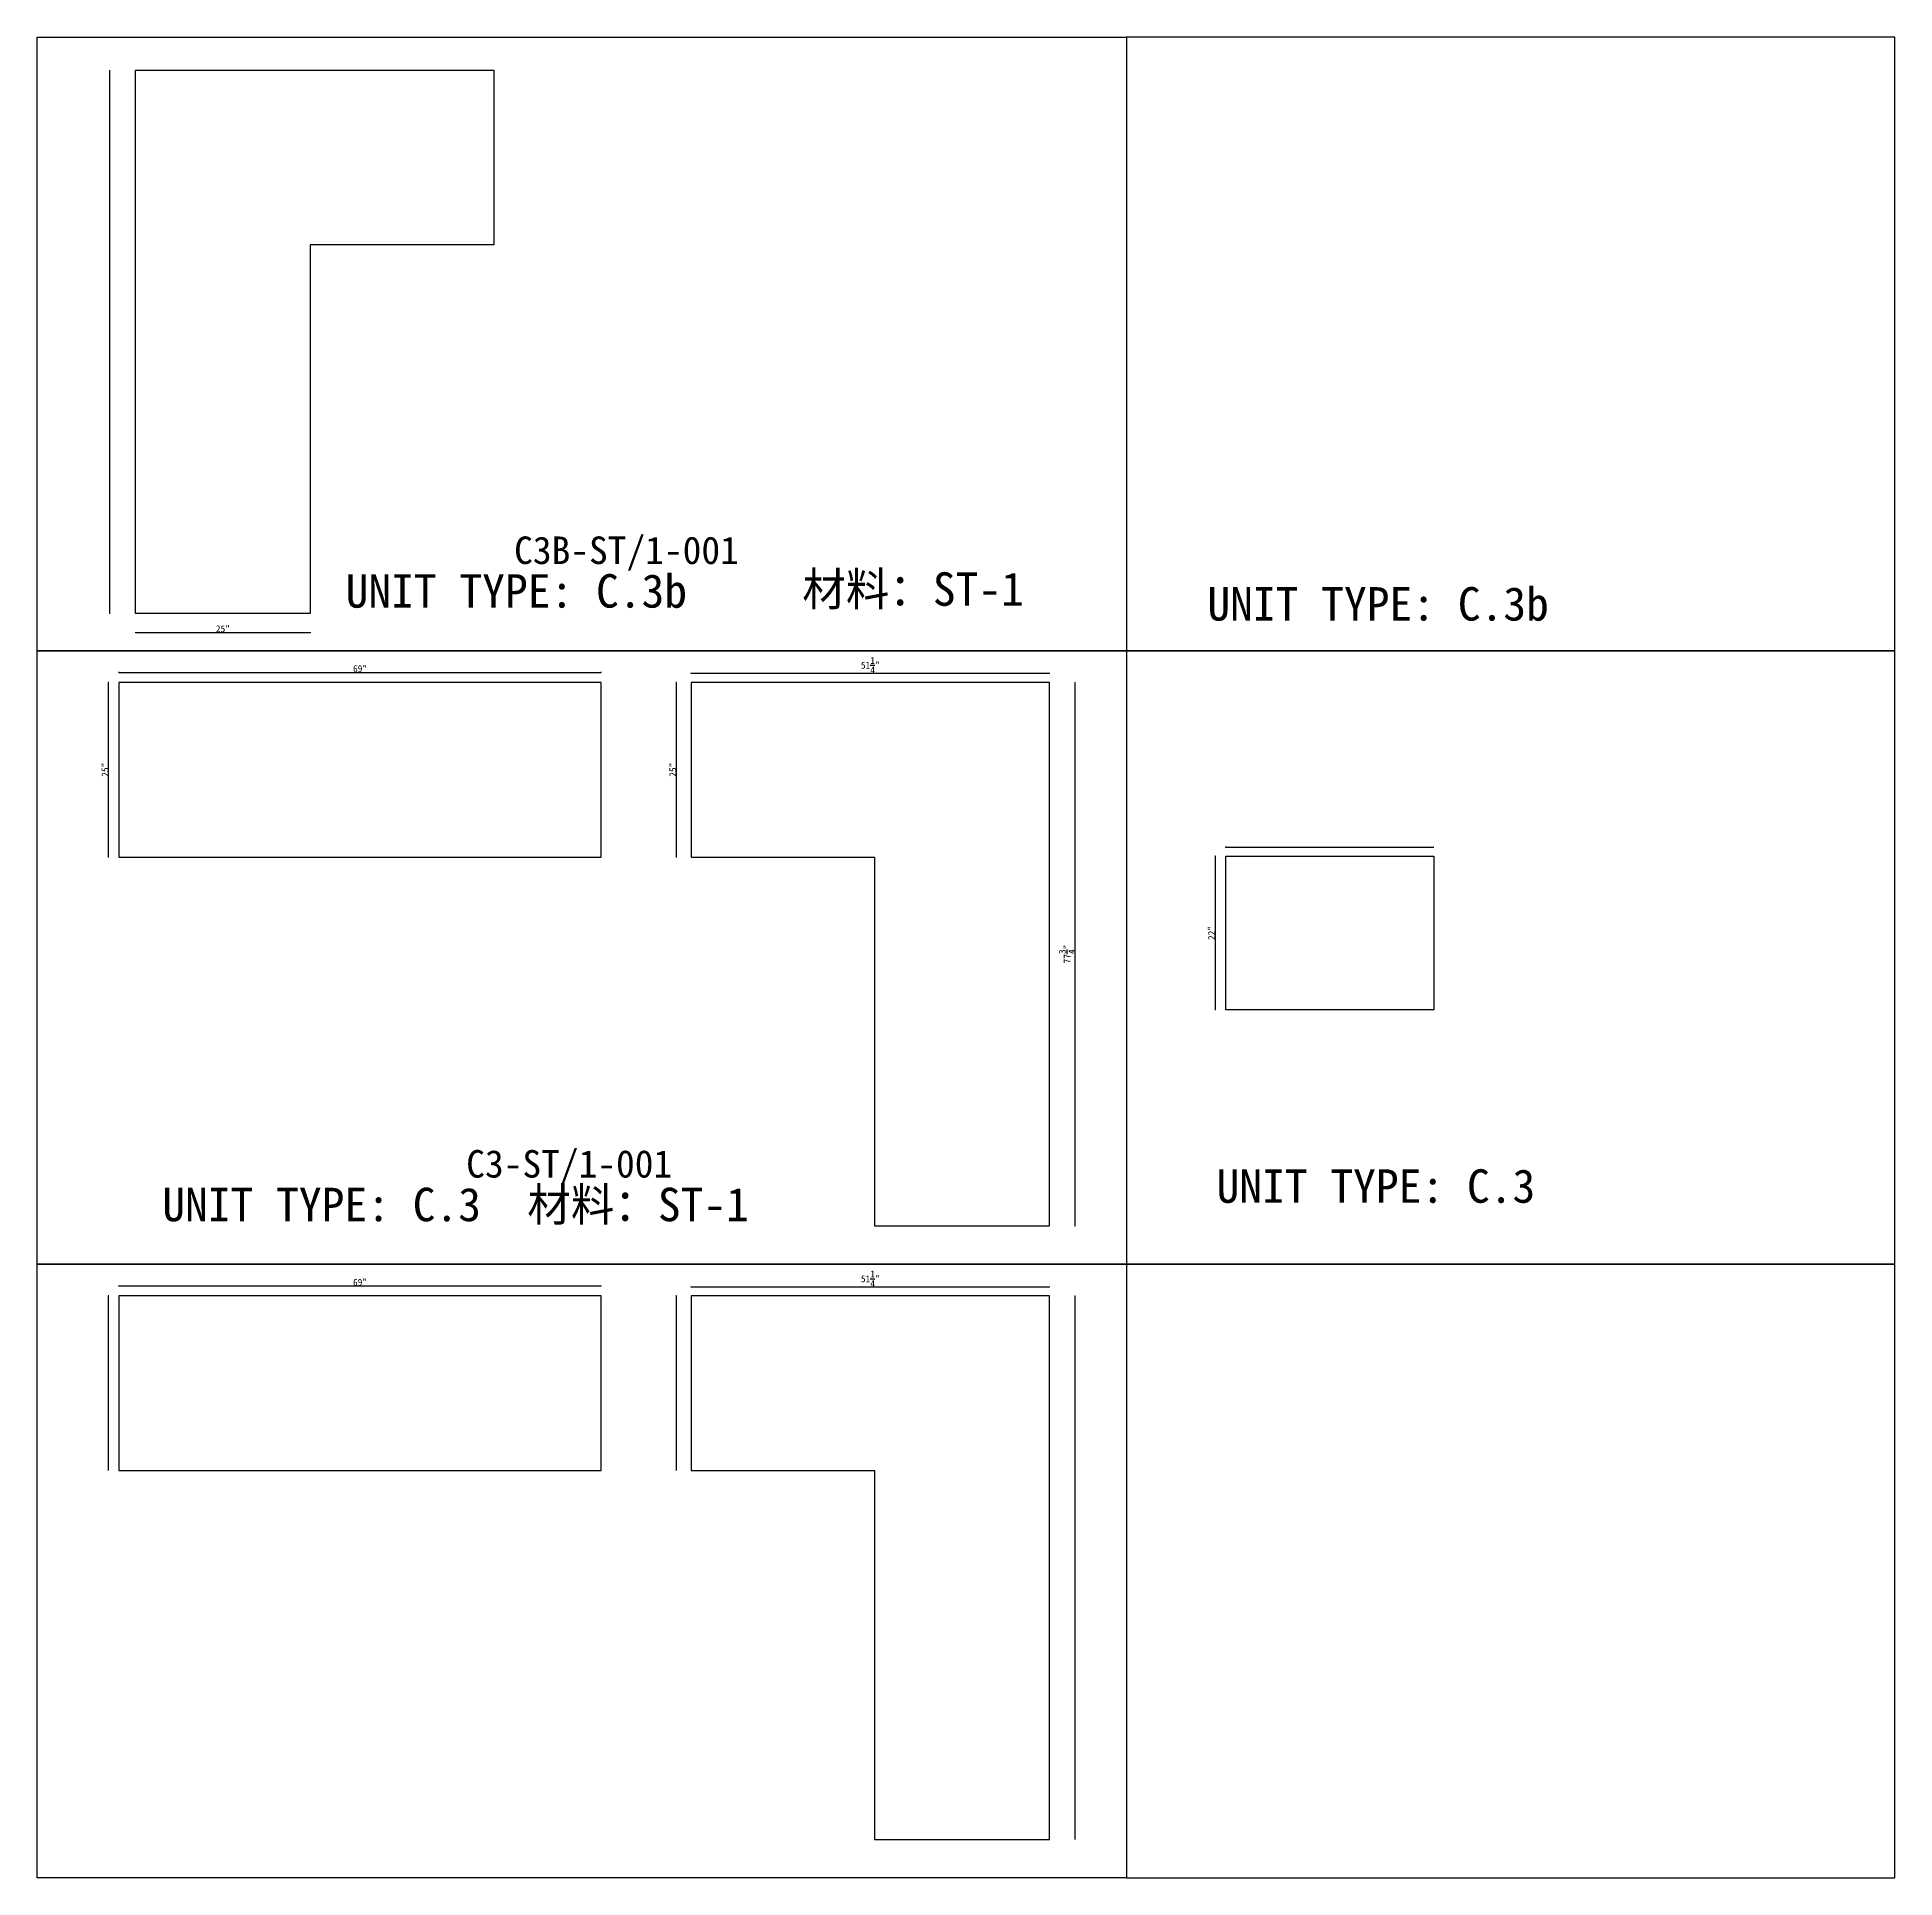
# Model space of a CAD drawing. Header units: metres. Extents: x -46966 to -40217, y -6206 to 483.
import ezdxf
from ezdxf.enums import TextEntityAlignment as Align

# ---------------------------------------------------------------- set-up
doc = ezdxf.new("R2010")
doc.units = ezdxf.units.M

msp = doc.modelspace()

# ---------------------------------------------------------------- linework, layer by layer
at = {"lineweight": -2, "transparency": 16777216}
for p, q in [((-46702.1, -1611.6), (-46702.1, 363.3)), ((-46608.9, -1680), (-45973.9, -1680)), ((-46706.4, -2496.4), (-46706.4, -1861.4)), ((-46669.4, -1825), (-44916.8, -1825)), ((-44644, -2496.4), (-44644, -1861.4)), ((-44590.5, -1828.2), (-43288.8, -1828.2)), ((-43195.5, -3836.2), (-43195.5, -1861.4)), ((-42686.8, -2492.6), (-42686.8, -3051.4)), ((-42647.4, -2459.9), (-41891.8, -2459.9)), ((-46706.4, -4725.9), (-46706.4, -4090.9)), ((-46669.4, -4054.6), (-44916.8, -4054.6)), ((-44644, -4725.9), (-44644, -4090.9)), ((-44590.5, -4057.8), (-43288.8, -4057.8)), ((-43195.5, -6065.8), (-43195.5, -4090.9))]:
    msp.add_line(p, q, dxfattribs=at)
at = {"color": 0, "lineweight": -2, "transparency": 16777216}
for p, q in [((-46701.1, -1611.6), (-46703.6, -1611.6)), ((-46608.9, -1679), (-46608.9, -1681.5)), ((-45973.9, -1679), (-45973.9, -1681.5)), ((-46705.4, -1861.4), (-46707.9, -1861.4)), ((-46669.4, -1826), (-46669.4, -1823.5)), ((-44916.8, -1826), (-44916.8, -1823.5)), ((-44643, -1861.4), (-44645.5, -1861.4)), ((-44590.5, -1829.2), (-44590.5, -1826.7)), ((-43288.8, -1829.2), (-43288.8, -1826.7)), ((-43196.5, -1861.4), (-43194, -1861.4)), ((-46705.4, -2496.4), (-46707.9, -2496.4)), ((-44643, -2496.4), (-44645.5, -2496.4)), ((-42685.8, -2492.6), (-42688.3, -2492.6)), ((-42647.4, -2460.9), (-42647.4, -2458.4)), ((-42685.8, -3051.4), (-42688.3, -3051.4)), ((-43196.5, -3836.2), (-43194, -3836.2)), ((-46705.4, -4090.9), (-46707.9, -4090.9)), ((-46669.4, -4055.6), (-46669.4, -4053.1)), ((-44916.8, -4055.6), (-44916.8, -4053.1)), ((-44643, -4090.9), (-44645.5, -4090.9)), ((-44590.5, -4058.8), (-44590.5, -4056.3)), ((-43288.8, -4058.8), (-43288.8, -4056.3)), ((-43196.5, -4090.9), (-43194, -4090.9))]:
    msp.add_line(p, q, dxfattribs=at)
at = {"color": 1}
for points in [[(-46966.2, 483.1), (-43009.3, 483.1), (-43009.3, -1746.4), (-46966.2, -1746.4)], [(-43009.3, -1746.4), (-40217.4, -1746.4), (-40217.4, 483.1), (-43009.3, 483.1)], [(-46966.2, -1746.4), (-43009.3, -1746.4), (-43009.3, -3976), (-46966.2, -3976)], [(-43009.3, -3976), (-40217.4, -3976), (-40217.4, -1746.4), (-43009.3, -1746.4)], [(-46966.2, -3976), (-43009.3, -3976), (-43009.3, -6205.6), (-46966.2, -6205.6)], [(-43009.3, -6205.6), (-40217.4, -6205.6), (-40217.4, -3976), (-43009.3, -3976)]]:
    msp.add_lwpolyline(points, close=True, dxfattribs=at)
for points in [[(-46608.9, 363.3), (-45307.2, 363.3), (-45307.2, -271.7), (-45973.9, -271.7), (-45973.9, -1611.6), (-46608.9, -1611.6)], [(-46669.4, -2496.4), (-44916.8, -2496.4), (-44916.8, -1861.4), (-46669.4, -1861.4)], [(-43288.8, -1861.4), (-44590.5, -1861.4), (-44590.5, -2496.4), (-43923.8, -2496.4), (-43923.8, -3836.2), (-43288.8, -3836.2)], [(-42647.4, -2492.6), (-41891.8, -2492.6), (-41891.8, -3051.4), (-42647.4, -3051.4)], [(-46669.4, -4725.9), (-44916.8, -4725.9), (-44916.8, -4090.9), (-46669.4, -4090.9)], [(-43288.8, -4090.9), (-44590.5, -4090.9), (-44590.5, -4725.9), (-43923.8, -4725.9), (-43923.8, -6065.8), (-43288.8, -6065.8)]]:
    msp.add_lwpolyline(points, close=True)
at = {"layer": 'Defpoints', "color": 0, "transparency": 16777216}
for p in [(-46608.9, -1611.6), (-46608.9, -1611.6), (-45973.9, -1611.6), (-45973.9, -1680), (-46706.4, -1861.4), (-46669.4, -1861.4), (-46669.4, -1861.4), (-44916.8, -1825), (-44916.8, -1861.4), (-44644, -1861.4), (-44590.5, -1861.4), (-44590.5, -1861.4), (-43288.8, -1828.2), (-43288.8, -1861.4), (-43288.8, -1861.4), (-43195.5, -1861.4), (-46669.4, -2496.4), (-44590.5, -2496.4), (-42647.4, -2492.6), (-42647.4, -2492.6), (-42686.8, -3051.4), (-42647.4, -3051.4), (-43288.8, -3836.2), (-46706.4, -4090.9), (-46669.4, -4090.9), (-46669.4, -4090.9), (-44916.8, -4054.6), (-44916.8, -4090.9), (-44644, -4090.9), (-44590.5, -4090.9), (-44590.5, -4090.9), (-43288.8, -4057.8), (-43288.8, -4090.9), (-43288.8, -4090.9), (-43195.5, -4090.9)]:
    msp.add_point(p, dxfattribs=at)

# ---------------------------------------------------------------- texts
for s, height, p in [('UNIT TYPE: C.3b', 121.586, (-45845.7, -1589.9)), ('材料：ST-1', 121.59, (-44186.4, -1583.2)), ('UNIT TYPE: C.3b', 121.586, (-42715, -1636.9)), ('UNIT TYPE: C.3', 121.586, (-42681.7, -3752.5)), ('UNIT TYPE: C.3', 121.586, (-46511.7, -3819.5)), ('材料：ST-1', 121.59, (-45185.5, -3819.5))]:
    msp.add_text(s, height=height).set_placement(p)
at = {"color": 1, "transparency": 16777216, "char_height": 25, "attachment_point": 5}
for s, insert in [('\\A1;25"', (-46291.4, -1666.9)), ('\\A1;69"', (-45793.1, -1811.9)), ('\\A1;51{\\H1x;\\S1/4;}"', (-43939.6, -1799.2)), ('\\A1;69"', (-45793.1, -4041.5)), ('\\A1;51{\\H1x;\\S1/4;}"', (-43939.6, -4028.8))]:
    msp.add_mtext(s, dxfattribs=dict(at, insert=insert))
at = {"color": 1, "transparency": 16777216, "char_height": 25, "attachment_point": 5, "rotation": 90}
for s, insert in [('\\A1;25"', (-46719.5, -2178.9)), ('\\A1;25"', (-44657.1, -2178.9)), ('\\A1;22"', (-42699.9, -2772)), ('\\A1;77{\\H1x;\\S3/4;}"', (-43224.6, -2848.8))]:
    msp.add_mtext(s, dxfattribs=dict(at, insert=insert))
at = {"layer": 'PART_NUMBER', "color": 3}
for s, p in [('C3B-ST/1-001', (-44825.2, -1381.4)), ('C3-ST/1-001', (-45033.2, -3611))]:
    msp.add_text(s, height=100, dxfattribs=at).set_placement(p, align=Align.MIDDLE_CENTER)

doc.saveas('drawing.dxf')
